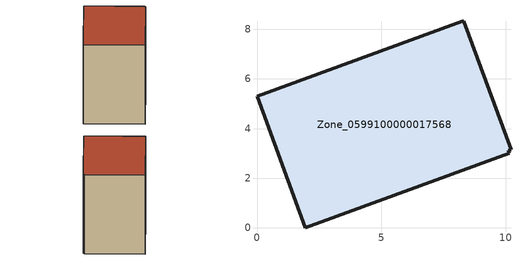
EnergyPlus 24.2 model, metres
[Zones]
Zone_0599100000017568
 floor ground (C_G): 10.16,3.01 1.95,0 0,5.29 8.26,8.32 8.32,8.32 10.22,3.15 10.12,3.12 z0.51
 wall outside (C_F): 1.95,0 10.16,3.01 10.12,3.12 10.22,3.15 8.32,8.32 8.26,8.32 0,5.29 1.95,0 z0.51:8.31
 roof outside (C_R): 10.22,3.15 8.32,8.32 8.26,8.32 0,5.29 1.95,0 10.16,3.01 10.12,3.12 z8.31
[BUILDING]
Pand.0599100000017568: North Axis=0; Terrain=City; Loads Convergence Tolerance Value=0.04; Temperature Convergence Tolerance Value=0.4; Solar Distribution=FullExterior; Maximum Number of Warmup Days=25; Minimum Number of Warmup Days=1
[Site:Location]
Rotterdam.The.Hague.AP_ZH_NLD Design_Conditions: Latitude=51.96; Longitude=4.45; Time Zone=1; Elevation=-4.5
[SITE:GROUNDTEMPERATURE:BUILDINGSURFACE]
18, 18, 18, 18, 18, 18, 18, 18, 18, 18, 18, 18
[MATERIAL] Thermal Absorptance=0.9; Solar Absorptance=0.7; Visible Absorptance=0.7
Name | Roughness | Thickness | Conductivity | Density | Specific Heat
G.TC.1975-1991 | MediumSmooth | 0.15 | 0.288461 | 540 | 1210
F.TC.1975-1991 | Rough | 0.3 | 0.230769 | 1920 | 840
R.TC.1975-1991 | MediumRough | 0.2 | 0.153846 | 1500 | 1000
[CONSTRUCTION]
C_G: G.TC.1975-1991
C_F: F.TC.1975-1991
C_R: R.TC.1975-1991
[ZONE]
Zone_0599100000017568: Type=1; Multiplier=1; Ceiling Height=Autocalculate; Volume=Autocalculate; Floor Area=autocalculate; Part of Total Floor Area=Yes
[ZONEINFILTRATION:DESIGNFLOWRATE]
Infil_Zone_0599100000017568: Zone or ZoneList or Space or SpaceList=Zone_0599100000017568; Schedule=AlwaysOn; Design Flow Rate Calculation Method=Flow/Area; Flow Rate per Floor Area=0.003; Constant Term Coefficient=1; Temperature Term Coefficient=0; Velocity Term Coefficient=0; Velocity Squared Term Coefficient=0
[HVACTEMPLATE:ZONE:IDEALLOADSAIRSYSTEM]
Zone_0599100000017568: Maximum Heating Supply Air Temperature=50; Minimum Cooling Supply Air Temperature=13; Maximum Heating Supply Air Humidity Ratio=0.0156; Minimum Cooling Supply Air Humidity Ratio=0.0077; Heating Limit=NoLimit; Cooling Limit=NoLimit; Dehumidification Control Type=ConstantSensibleHeatRatio; Cooling Sensible Heat Ratio=0.7; Dehumidification Setpoint=60; Humidification Control Type=None; Humidification Setpoint=30; Outdoor Air Method=None; Outdoor Air Flow Rate per Person=0.00944; Outdoor Air Flow Rate per Zone Floor Area=0; Outdoor Air Flow Rate per Zone=0; Demand Controlled Ventilation Type=None; Outdoor Air Economizer Type=NoEconomizer; Heat Recovery Type=None; Sensible Heat Recovery Effectiveness=0.7; Latent Heat Recovery Effectiveness=0.65
[ZONECONTROL:THERMOSTAT]
ThermostatControl_Zone_0599100000017568: Zone or ZoneList=Zone_0599100000017568; Control Type Schedule=DualSetpointControlType; Control 1=Thermostat_Zone_0599100000017568; Temperature Difference Between Cutout And Setpoint=0
[THERMOSTATSETPOINT:DUALSETPOINT]
Thermostat_Zone_0599100000017568: Heating Setpoint Temperature Schedule=HeatingSetpoint_Zone_0599100000017568; Cooling Setpoint Temperature Schedule=CoolingSetpoint_Zone_0599100000017568
[SCHEDULE:COMPACT]
HeatingSetpoint_Zone_0599100000017568: Through: 12/31, For: AllDays, Until: 24:00, 21
CoolingSetpoint_Zone_0599100000017568: Through: 12/31, For: AllDays, Until: 24:00, 24
DualSetpointControlType: Through: 12/31, For: AllDays, Until: 24:00, 4
AlwaysOn: Through: 12/31, For: AllDays, Until: 24:00, 1
